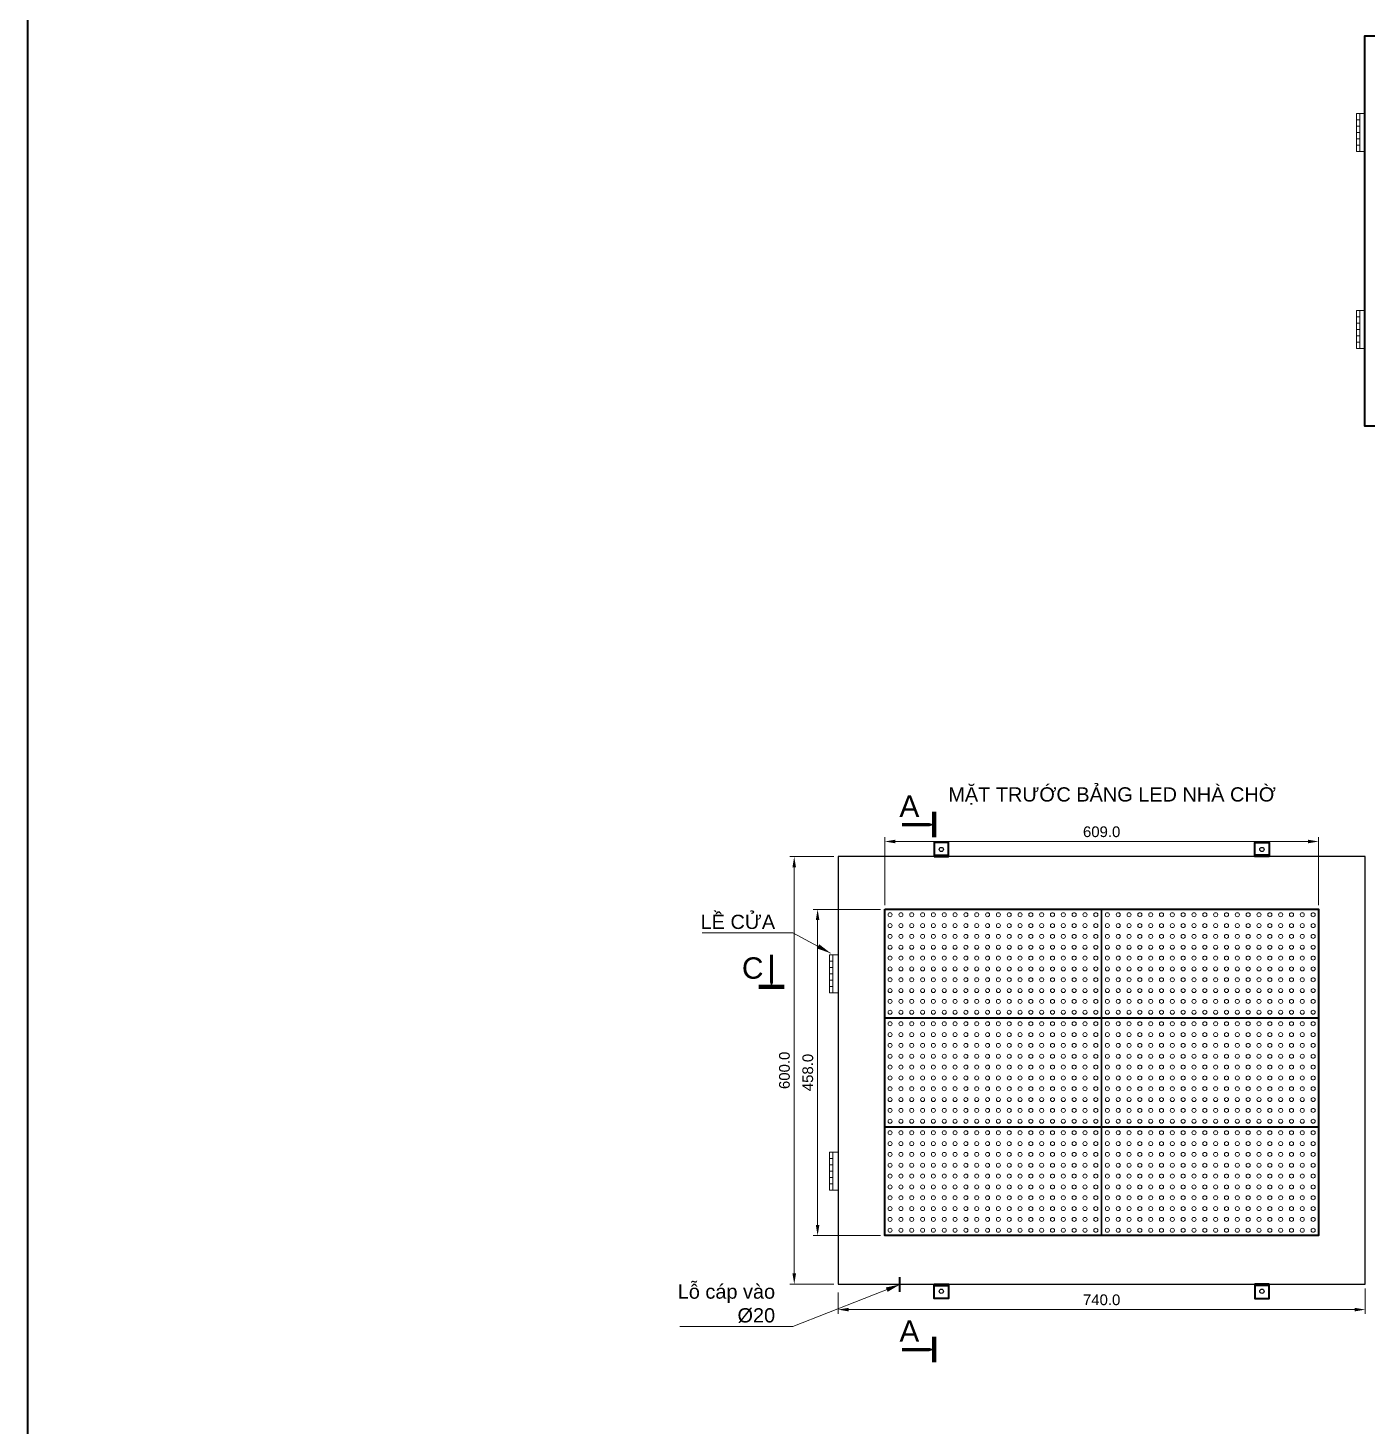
# Model space of a CAD drawing. Header units: inches. Extents: x 274 to 111780, y 464 to 1579898.
# Drawn here: x 49419 to 51299, y 787849 to 789811 of the extents above; entities that cross this region are included whole.
import ezdxf

# ---------------------------------------------------------------- set-up
doc = ezdxf.new("R2010")
doc.units = ezdxf.units.IN
doc.header["$MEASUREMENT"] = 0
doc.header["$PDMODE"] = 35
doc.header["$PDSIZE"] = -3
doc.layers.add('cutout', color=2, linetype='Continuous')
doc.layers.add('Nep V', color=1, linetype='Continuous', lineweight=35)
doc.layers.add('tbi', color=7, linetype='Continuous', lineweight=20)
doc.styles.add('ARIAL', font='arial.ttf', dxfattribs={"height": 10})
doc.styles.add('Arial1', font='arial.ttf', dxfattribs={"height": 6})
doc.styles.add('Arial3', font='arial.ttf', dxfattribs={"height": 15})
doc.dimstyles.new('bom', dxfattribs={"dimtxt": 10, "dimasz": 8, "dimexe": 5, "dimexo": 5, "dimgap": 5, "dimtad": 1, "dimdec": 1, "dimzin": 0, "dimdsep": 46, "dimtxsty": 'ARIAL', "dimcen": 0.09, "dimclrd": 8, "dimclre": 9, "dimclrt": 5, "dimadec": 0, "dimazin": 0, "dimtfac": 1, "dimtdec": 1, "dimtix": 1, "dimtofl": 0, "dimtmove": 0, "dimatfit": 3, "dimfxl": 1, "dimtolj": 1, "dimtzin": 0, "dimlwd": 0, "dimlwe": 0, "dimarcsym": 0})
doc.dimstyles.new('Copy(5) of bom TL3-1', dxfattribs={"dimtxt": 15, "dimasz": 15, "dimexe": 6, "dimexo": 6, "dimgap": 6, "dimtad": 1, "dimdec": 1, "dimlfac": 0.333333, "dimzin": 0, "dimdsep": 46, "dimtxsty": 'Arial3', "dimcen": 0.09, "dimclrd": 8, "dimclre": 9, "dimclrt": 5, "dimadec": 0, "dimazin": 0, "dimtfac": 1, "dimtdec": 1, "dimtix": 1, "dimtofl": 0, "dimtmove": 0, "dimatfit": 3, "dimfxl": 1, "dimtolj": 1, "dimtzin": 0, "dimlwd": 0, "dimlwe": 0, "dimarcsym": 0})

# ---------------------------------------------------------------- blocks, each defined once
blk = doc.blocks.new('*D403')
at = {"layer": 'Defpoints', "color": 0, "linetype": 'Continuous'}
for p in [(50556, 788042.2), (51296, 788048.2), (50556, 788012.4)]:
    blk.add_point(p, dxfattribs=at)
at = {"layer": 'Nep V', "color": 9, "linetype": 'Continuous', "lineweight": 0}
for p, q in [((50556, 788036.2), (50556, 788006.4)), ((51296, 788042.2), (51296, 788006.4))]:
    blk.add_line(p, q, dxfattribs=at)
at = {"layer": 'Nep V', "color": 8, "linetype": 'Continuous', "lineweight": 0}
blk.add_line((51281, 788012.4), (50571, 788012.4), dxfattribs=at)
at = {"layer": 'Nep V', "color": 8, "linetype": 'Continuous'}
for points in [[(50571, 788014.9), (50571, 788009.9), (50556, 788012.4)], [(51281, 788014.9), (51281, 788009.9), (51296, 788012.4)]]:
    blk.add_solid(points, dxfattribs=at)
at = {"layer": 'Nep V', "color": 5, "linetype": 'Continuous', "insert": (50926, 788026.1), "char_height": 15, "attachment_point": 5, "style": 'Arial3'}
blk.add_mtext('\\A1;740.0', dxfattribs=at)
blk = doc.blocks.new('*D404')
at = {"layer": 'Defpoints', "color": 0, "linetype": 'Continuous'}
for p in [(50621.5, 788574.2), (50527.3, 788116.2), (50621.5, 788116.2)]:
    blk.add_point(p, dxfattribs=at)
at = {"layer": 'Nep V', "color": 9, "linetype": 'Continuous', "lineweight": 0}
for p, q in [((50615.5, 788574.2), (50521.3, 788574.2)), ((50615.5, 788116.2), (50521.3, 788116.2))]:
    blk.add_line(p, q, dxfattribs=at)
at = {"layer": 'Nep V', "color": 8, "linetype": 'Continuous', "lineweight": 0}
blk.add_line((50527.3, 788559.2), (50527.3, 788131.2), dxfattribs=at)
at = {"layer": 'Nep V', "color": 8, "linetype": 'Continuous'}
for points in [[(50524.8, 788559.2), (50529.8, 788559.2), (50527.3, 788574.2)], [(50524.8, 788131.2), (50529.8, 788131.2), (50527.3, 788116.2)]]:
    blk.add_solid(points, dxfattribs=at)
at = {"layer": 'Nep V', "color": 5, "linetype": 'Continuous', "insert": (50513.6, 788345.2), "char_height": 15, "attachment_point": 5, "rotation": 90, "style": 'Arial3'}
blk.add_mtext('\\A1;458.0', dxfattribs=at)
blk = doc.blocks.new('*D405')
at = {"layer": 'Defpoints', "color": 0, "linetype": 'Continuous'}
for p in [(50494.5, 788648.2), (50556, 788648.2), (50556, 788048.2)]:
    blk.add_point(p, dxfattribs=at)
at = {"layer": 'Nep V', "color": 9, "linetype": 'Continuous', "lineweight": 0}
for p, q in [((50550, 788648.2), (50488.5, 788648.2)), ((50550, 788048.2), (50488.5, 788048.2))]:
    blk.add_line(p, q, dxfattribs=at)
at = {"layer": 'Nep V', "color": 8, "linetype": 'Continuous', "lineweight": 0}
blk.add_line((50494.5, 788063.2), (50494.5, 788633.2), dxfattribs=at)
at = {"layer": 'Nep V', "color": 8, "linetype": 'Continuous'}
for points in [[(50492, 788633.2), (50497, 788633.2), (50494.5, 788648.2)], [(50492, 788063.2), (50497, 788063.2), (50494.5, 788048.2)]]:
    blk.add_solid(points, dxfattribs=at)
at = {"layer": 'Nep V', "color": 5, "linetype": 'Continuous', "insert": (50480.8, 788348.2), "char_height": 15, "attachment_point": 5, "rotation": 90, "style": 'Arial3'}
blk.add_mtext('\\A1;600.0', dxfattribs=at)
blk = doc.blocks.new('*D406')
at = {"layer": 'Defpoints', "color": 0, "linetype": 'Continuous'}
for p in [(51230.5, 788669.4), (50621.5, 788574.2), (51230.5, 788574.2)]:
    blk.add_point(p, dxfattribs=at)
at = {"layer": 'Nep V', "color": 9, "linetype": 'Continuous', "lineweight": 0}
for p, q in [((50621.5, 788580.2), (50621.5, 788675.4)), ((51230.5, 788580.2), (51230.5, 788675.4))]:
    blk.add_line(p, q, dxfattribs=at)
at = {"layer": 'Nep V', "color": 8, "linetype": 'Continuous', "lineweight": 0}
blk.add_line((50636.5, 788669.4), (51215.5, 788669.4), dxfattribs=at)
at = {"layer": 'Nep V', "color": 8, "linetype": 'Continuous'}
for points in [[(50636.5, 788671.9), (50636.5, 788666.9), (50621.5, 788669.4)], [(51215.5, 788671.9), (51215.5, 788666.9), (51230.5, 788669.4)]]:
    blk.add_solid(points, dxfattribs=at)
at = {"layer": 'Nep V', "color": 5, "linetype": 'Continuous', "insert": (50926, 788683), "char_height": 15, "attachment_point": 5, "style": 'Arial3'}
blk.add_mtext('\\A1;609.0', dxfattribs=at)
blk = doc.blocks.new('board led')
at = {"layer": 'tbi', "linetype": 'Continuous'}
blk.add_lwpolyline([(0, 160), (320, 160), (320, 0), (0, 0)], close=True, dxfattribs=at)
at = {"layer": 'tbi', "color": 1, "linetype": 'Continuous'}
for centre in [(8, 152), (24, 152), (40, 152), (56, 152), (72, 152), (88, 152), (104, 152), (120, 152), (136, 152), (152, 152), (168, 152), (184, 152), (200, 152), (216, 152), (232, 152), (248, 152), (264, 152), (280, 152), (296, 152), (312, 152), (8, 136), (24, 136), (40, 136), (56, 136), (72, 136), (88, 136), (104, 136), (120, 136), (136, 136), (152, 136), (168, 136), (184, 136), (200, 136), (216, 136), (232, 136), (248, 136), (264, 136), (280, 136), (296, 136), (312, 136), (8, 120), (8, 104), (24, 120), (24, 104), (40, 120), (40, 104), (56, 120), (56, 104), (72, 120), (72, 104), (88, 120), (88, 104), (104, 120), (104, 104), (120, 120), (120, 104), (136, 120), (136, 104), (152, 120), (152, 104), (168, 120), (168, 104), (184, 120), (184, 104), (200, 120), (200, 104), (216, 120), (216, 104), (232, 120), (232, 104), (248, 120), (248, 104), (264, 120), (264, 104), (280, 120), (280, 104), (296, 120), (296, 104), (312, 120), (312, 104), (8, 88), (24, 88), (40, 88), (56, 88), (72, 88), (88, 88), (104, 88), (120, 88), (136, 88), (152, 88), (168, 88), (184, 88), (200, 88), (216, 88), (232, 88), (248, 88), (264, 88), (280, 88), (296, 88), (312, 88), (8, 72), (24, 72), (40, 72), (56, 72), (72, 72), (88, 72), (104, 72), (120, 72), (136, 72), (152, 72), (168, 72), (184, 72), (200, 72), (216, 72), (232, 72), (248, 72), (264, 72), (280, 72), (296, 72), (312, 72), (8, 56), (8, 40), (24, 56), (24, 40), (40, 56), (40, 40), (56, 56), (56, 40), (72, 56), (72, 40), (88, 56), (88, 40), (104, 56), (104, 40), (120, 56), (120, 40), (136, 56), (136, 40), (152, 56), (152, 40), (168, 56), (168, 40), (184, 56), (184, 40), (200, 56), (200, 40), (216, 56), (216, 40), (232, 56), (232, 40), (248, 56), (248, 40), (264, 56), (264, 40), (280, 56), (280, 40), (296, 56), (296, 40), (312, 56), (312, 40), (8, 24), (24, 24), (40, 24), (56, 24), (72, 24), (88, 24), (104, 24), (120, 24), (136, 24), (152, 24), (168, 24), (184, 24), (200, 24), (216, 24), (232, 24), (248, 24), (264, 24), (280, 24), (296, 24), (312, 24), (8, 8), (24, 8), (40, 8), (56, 8), (72, 8), (88, 8), (104, 8), (120, 8), (136, 8), (152, 8), (168, 8), (184, 8), (200, 8), (216, 8), (232, 8), (248, 8), (264, 8), (280, 8), (296, 8), (312, 8)]:
    blk.add_circle(centre, 3, dxfattribs=at)

msp = doc.modelspace()

# ---------------------------------------------------------------- linework, layer by layer
at = {"layer": 'cutout', "color": 1, "linetype": 'Continuous'}
msp.add_lwpolyline([(50555.95, 788048.22), (51295.95, 788048.22), (51295.95, 788648.22), (50555.95, 788648.22)], close=True, dxfattribs=at)
at = {"layer": 'cutout', "linetype": 'Continuous'}
for centre in [(50700.95, 788658.22), (51150.95, 788658.22), (50700.95, 788038.22), (51150.95, 788038.22)]:
    msp.add_circle(centre, 3, dxfattribs=at)
at = {"layer": 'Nep V', "linetype": 'Continuous'}
for p, q in [((50690.95, 788650.22), (50710.95, 788650.22)), ((51160.95, 788650.22), (51140.95, 788650.22)), ((50642.95, 788037.52), (50642.95, 788057.83)), ((50690.95, 788046.22), (50710.95, 788046.22)), ((51160.95, 788046.22), (51140.95, 788046.22))]:
    msp.add_line(p, q, dxfattribs=at)
for points in [[(49418.92, 791077.28), (55107.02, 791077.28), (55107.02, 786064.53), (49418.92, 786064.53)], [(50690.95, 788648.22), (50710.95, 788648.22), (50710.95, 788668.22), (50690.95, 788668.22)], [(51160.95, 788648.22), (51140.95, 788648.22), (51140.95, 788668.22), (51160.95, 788668.22)], [(50621.45, 788574.22), (51230.45, 788574.22), (51230.45, 788116.22), (50621.45, 788116.22)], [(50621.45, 788574.22), (51230.45, 788574.22), (51230.45, 788116.22), (50621.45, 788116.22)], [(50690.95, 788048.22), (50710.95, 788048.22), (50710.95, 788028.22), (50690.95, 788028.22)], [(51160.95, 788048.22), (51140.95, 788048.22), (51140.95, 788028.22), (51160.95, 788028.22)]]:
    msp.add_lwpolyline(points, close=True, dxfattribs=at)
at = {"layer": 'Nep V', "color": 1, "linetype": 'Continuous'}
msp.add_lwpolyline([(51965.59, 789252.14), (51295.59, 789252.14), (51295.59, 789800.14), (51965.59, 789800.14)], close=True, dxfattribs=at)
at = {"layer": 'tbi', "color": 1, "linetype": 'Continuous'}
for p, q in [((51288.39, 789682.24, -2), (51283.67, 789682.24, -2)), ((51288.39, 789691.14, -2), (51288.39, 789637.74, -2)), ((51288.39, 789673.34, -2), (51283.67, 789673.34, -2)), ((51288.39, 789664.44, -2), (51283.67, 789664.44, -2)), ((51288.39, 789655.54, -2), (51283.67, 789655.54, -2)), ((51288.39, 789646.64, -2), (51283.67, 789646.64, -2)), ((51288.39, 789361.14, -2), (51288.39, 789414.54, -2)), ((51288.39, 789405.64, -2), (51283.67, 789405.64, -2)), ((51288.39, 789396.74, -2), (51283.67, 789396.74, -2)), ((51288.39, 789387.84, -2), (51283.67, 789387.84, -2)), ((51288.39, 789378.94, -2), (51283.67, 789378.94, -2)), ((51288.39, 789370.04, -2), (51283.67, 789370.04, -2)), ((50548.75, 788510.22, -2), (50548.75, 788456.82, -2)), ((50548.75, 788501.32, -2), (50544.03, 788501.32, -2)), ((50548.75, 788492.42, -2), (50544.03, 788492.42, -2)), ((50548.75, 788483.52, -2), (50544.03, 788483.52, -2)), ((50548.75, 788474.62, -2), (50544.03, 788474.62, -2)), ((50548.75, 788465.72, -2), (50544.03, 788465.72, -2)), ((50548.75, 788180.22, -2), (50548.75, 788233.62, -2)), ((50548.75, 788224.72, -2), (50544.03, 788224.72, -2)), ((50548.75, 788215.82, -2), (50544.03, 788215.82, -2)), ((50548.75, 788206.92, -2), (50544.03, 788206.92, -2)), ((50548.75, 788198.02, -2), (50544.03, 788198.02, -2)), ((50548.75, 788189.12, -2), (50544.03, 788189.12, -2))]:
    msp.add_line(p, q, dxfattribs=at)
at = {"layer": 'tbi', "color": 1, "linetype": 'Continuous', "const_width": 0.3}
for points in [[(51283.67, 789664.44), (51283.67, 789673.34), (51288.39, 789673.34), (51288.39, 789682.24), (51283.67, 789682.24), (51283.67, 789691.14)], [(51288.39, 789637.74), (51288.39, 789646.64), (51283.67, 789646.64), (51283.67, 789655.54), (51288.39, 789655.54), (51288.39, 789664.44)], [(51288.39, 789414.54), (51288.39, 789405.64), (51283.67, 789405.64), (51283.67, 789396.74), (51288.39, 789396.74), (51288.39, 789387.84)], [(51283.67, 789387.84), (51283.67, 789378.94), (51288.39, 789378.94), (51288.39, 789370.04), (51283.67, 789370.04), (51283.67, 789361.14)], [(50544.03, 788483.52), (50544.03, 788492.42), (50548.75, 788492.42), (50548.75, 788501.32), (50544.03, 788501.32), (50544.03, 788510.22)], [(50548.75, 788456.82), (50548.75, 788465.72), (50544.03, 788465.72), (50544.03, 788474.62), (50548.75, 788474.62), (50548.75, 788483.52)], [(50548.75, 788233.62), (50548.75, 788224.72), (50544.03, 788224.72), (50544.03, 788215.82), (50548.75, 788215.82), (50548.75, 788206.92)], [(50544.03, 788206.92), (50544.03, 788198.02), (50548.75, 788198.02), (50548.75, 788189.12), (50544.03, 788189.12), (50544.03, 788180.22)]]:
    msp.add_lwpolyline(points, dxfattribs=at)
at = {"layer": 'tbi', "color": 1, "linetype": 'Continuous'}
for points in [[(51295.59, 789637.74), (51295.59, 789691.14), (51283.67, 789691.14), (51283.67, 789637.74)], [(51295.59, 789414.54), (51295.59, 789361.14), (51283.67, 789361.14), (51283.67, 789414.54)], [(50555.95, 788456.82), (50555.95, 788510.22), (50544.03, 788510.22), (50544.03, 788456.82)], [(50555.95, 788233.62), (50555.95, 788180.22), (50544.03, 788180.22), (50544.03, 788233.62)]]:
    msp.add_lwpolyline(points, close=True, dxfattribs=at)
at = {"layer": 'tbi', "linetype": 'Continuous'}
for points in [[(50690.88, 788693.1, 0, 15, 0), (50668.38, 788693.1, 4.5, 4.5, 0), (50645.88, 788693.1, 0, 0, 0)], [(50462.63, 788465.51, 0, 15, 0), (50462.63, 788488.01, 4.5, 4.5, 0), (50462.63, 788510.51, 0, 0, 0)], [(50690.88, 787956.31, 0, 15, 0), (50668.38, 787956.31, 4.5, 4.5, 0), (50645.88, 787956.31, 0, 0, 0)]]:
    msp.add_lwpolyline(points, format="xyseb", dxfattribs=at)
at = {"layer": 'tbi', "linetype": 'Continuous', "const_width": 6}
for points in [[(50690.88, 788675.1), (50690.88, 788711.1)], [(50444.63, 788465.51), (50480.63, 788465.51)], [(50690.88, 787938.31), (50690.88, 787974.31)]]:
    msp.add_lwpolyline(points, dxfattribs=at)

# ---------------------------------------------------------------- block references
at = {"layer": 'tbi', "color": 1, "linetype": 'Continuous', "yscale": 0.9499999999970896, "zscale": 0.95}
for p, xscale in [((50925.45, 788422.22), -0.9499999999998181), ((50926.45, 788422.22), 0.9499999999970896)]:
    msp.add_blockref('board led', p, dxfattribs=dict(at, xscale=xscale))
at = {"layer": 'tbi', "color": 1, "linetype": 'Continuous', "yscale": 0.9499999999534339, "zscale": 0.95, "rotation": 180}
for p, xscale in [((50925.45, 788421.22), 0.9499999999998181), ((50926.45, 788421.22), -0.9499999999970896), ((50925.45, 788268.22), 0.9499999999998181), ((50926.45, 788268.22), -0.9499999999970896)]:
    msp.add_blockref('board led', p, dxfattribs=dict(at, xscale=xscale))

# ---------------------------------------------------------------- texts
at = {"layer": 'Nep V', "linetype": 'Continuous', "insert": (50710.71, 788745.51), "char_height": 20, "width": 601.8466, "attachment_point": 1, "style": 'Arial1'}
msp.add_mtext('MẶT TRƯỚC BẢNG LED NHÀ CHỜ', dxfattribs=at)
at = {"layer": 'tbi', "color": 5, "linetype": 'Continuous', "attachment_point": 9, "style": 'ARIAL'}
for s, insert, char_height in [('A', (50670.08, 788703.98, -2), 30), ('LỀ CỬA', (50467.67, 788546.36, 2), 20), ('C', (50451.33, 788476.4, -2), 30), ('Lỗ cáp vào\\P%%C20', (50467.67, 787993.63, 2), 20), ('A', (50670.08, 787967.2, -2), 30)]:
    msp.add_mtext(s, dxfattribs=dict(at, insert=insert, char_height=char_height))

# ---------------------------------------------------------------- dimensions: what is measured, and where the dimension line sits
at = {"layer": 'Nep V', "linetype": 'Continuous'}
for base, p1, p2, picture, middle in [((51230.45, 788669.37), (50621.45, 788574.22), (51230.45, 788574.22), '*D406', (50925.95, 788683.03)), ((50555.95, 788012.42), (51295.95, 788048.22), (50555.95, 788042.22), '*D403', (50925.95, 788026.07))]:
    dim = msp.add_linear_dim(base=base, p1=p1, p2=p2, dimstyle='Copy(5) of bom TL3-1', override={"dimlfac": 1}, dxfattribs=at)
    dim.commit()
    dim.dimension.update_dxf_attribs({"geometry": picture, "text_midpoint": middle})
for base, p1, p2, picture, middle in [((50494.46, 788648.22), (50555.95, 788048.22), (50555.95, 788648.22), '*D405', (50480.8, 788348.22)), ((50527.28, 788116.22), (50621.45, 788574.22), (50621.45, 788116.22), '*D404', (50513.62, 788345.22))]:
    dim = msp.add_linear_dim(base=base, p1=p1, p2=p2, angle=90, dimstyle='Copy(5) of bom TL3-1', override={"dimlfac": 1}, dxfattribs=at)
    dim.commit()
    dim.dimension.update_dxf_attribs({"geometry": picture, "text_midpoint": middle})

# ---------------------------------------------------------------- leaders
at = {"layer": 'tbi', "color": 1, "linetype": 'Continuous', "annotation_type": 0, "has_hookline": 1, "hookline_direction": 1}
for points, text_width in [([(50545.62, 788512.66, 2), (50492.67, 788541.36, 2), (50472.67, 788541.36, 2)], 102.61), ([(50642.95, 788047.68, 2), (50492.67, 787988.63, 2), (50472.67, 787988.63, 2)], 133.62)]:
    msp.add_leader(points, dimstyle='bom', override={"dimasz": 20, "dimgap": 5, "dimtad": 1}, dxfattribs=dict(at, text_width=text_width))

doc.saveas('drawing.dxf')
